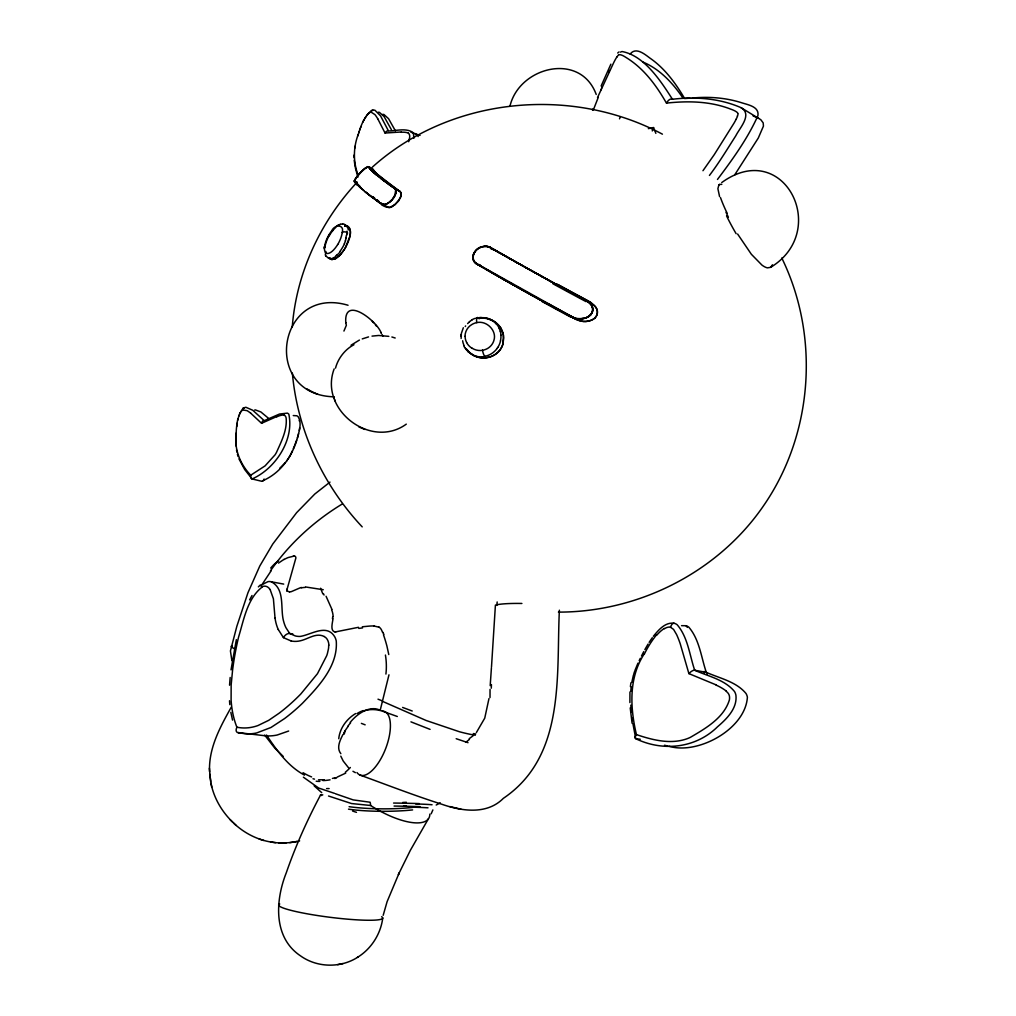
<?xml version="1.0" encoding="UTF-8"?>
<svg xmlns="http://www.w3.org/2000/svg" width="1016" height="1016" viewBox="0 0 1016 1016"><rect width="100%" height="100%" fill="white"/><g stroke="black" fill="none" stroke-linecap="round" stroke-linejoin="round"><path stroke-width="1.5" d="M236.08 436.143L236.118 446.037M629.945 691.947L629.907 702.615M490.042 689.394L490.017 697.573M559.371 610.197C556.247 675.589 565.785 756.095 503.365 798.335C486.842 815.035 461.632 811.187 441.566 804.164C414.096 795.414 387.198 784.962 360.108 775.094M236.093 435.928L236.22 433.007M490.195 685.673L491.439 667.576M292.265 326.898C296.405 272.974 320.446 221.488 357.226 182.08M209.575 771.69C208.458 748.284 220.218 726.923 231.28 707.136M229.553 685.203L230.162 677.482M413.88 138.29L413.474 133.782A7.023 4.94 -66.8 0 0 412.382 132.08C405.282 127.914 396.265 130.848 388.518 130.988L380.555 115.9L374.955 110.261A6.896 4.763 -67 0 0 373.101 110.236L370.688 111.354M491.503 666.839L495.414 605.13A33.007 4 2.1 0 1 521.894 603.466M630.771 691.375L631.177 686.714M347.663 233.007A3.467 2.324 8.4 0 0 342.202 232.499C344.691 224.015 334.34 224.409 331.711 230.873M236.753 426.504L237.261 423.05M338.747 738.708C339.801 728.205 346.71 718.871 355.651 713.55M299.707 427.876L299.314 430.441M231.026 669.849L236.347 639.661M630.39 686.549L630.923 682.79M488.963 698.602L484.746 718.147L476.364 732.561M388.976 674.815L380.175 710.362A31.191 19.05 -55.7 0 0 350.177 722.401M333.007 618.719C332.638 622.364 329.781 631.088 335.115 631.965M325.056 247.371L325.247 246.342M382.753 917.994C380.746 934.022 371.234 948.982 357.403 957.389M354.698 148.234L355.079 146.215M631.774 682.447L633.463 674.967M383.184 915.314L387.109 901.649L399.148 872.973L398.399 874.535L410.337 850.354L428.409 818.769M500.532 340.906L500.202 342.189A18.694 17.132 -67.2 0 1 497.764 347.447M237.896 419.849L238.15 418.821M298.323 434.772L298.602 433.692M287.109 589.166L295.872 558.025A7.417 3.365 -49.3 0 0 294.259 555.968M334.162 368.897C318.681 409.626 371.018 449.796 406.298 424.129M483.578 267.792L475.755 263.131L572.795 317.246M358.229 134.379C353.301 147.358 353.06 161.823 358.038 174.854M298.031 435.839C293.027 455.422 280.937 473.38 261.595 481.241L252.082 478.955L244.704 469.557L238.963 458.889M357.835 135.89L358.292 134.391A60.731 42.583 -67 0 1 363.601 120.282M343.929 331.064L346.354 325.285L345.732 322.44M297.358 438.023C299.098 431.355 302.044 423.329 298.234 416.877A6.744 4.775 -74.7 0 0 296.748 415.773L293.268 415.557M633.806 673.875L634.492 671.678M408.711 141.719L409.702 137.16A6.198 4.343 -66.8 0 0 409.423 134.633A4.572 3.213 -66.8 0 0 408.407 133.35M358.737 132.956L359.194 131.572M239.014 415.912L239.331 414.998M359.651 130.226L360.108 128.943M296.545 440.423L294.996 444.564M737.514 116.116L737.4 116.446A25.54 19.71 -59 0 1 736.105 119.304M593.433 109.728L598.246 97.422M634.86 670.662L637.959 663.169M592.531 110.287L593.077 108.801M360.566 127.698L361.036 126.505M509.994 106.045C519.328 66.65 580.441 51.448 596.214 94.45M619.519 118.834L620.052 117.437M294.45 445.935L293.332 448.653M393.116 198.323L395.592 193.675L395.656 189.713M597.522 97.549L613.499 63.081A66.942 50.419 -60.2 0 1 615.175 59.817A28.029 20.866 -60.6 0 1 616.903 56.921M772.465 264.795L770.661 267.322L767.448 267.856A26.708 9.068 58.1 0 1 761.962 265.1L751.357 254.267L737.616 234.023M239.674 414.122L240.411 412.483M395.199 194.958L395.77 189.751M601.129 85.992L610.87 64.186M600.672 90.221L601.154 89.116M601.65 87.986L602.17 86.804M431.19 813.778L432.88 809.917M292.036 451.65L292.405 450.837M608.762 71.819L609.41 70.409M291.668 452.476L290.906 454.089M395.059 195.275L393.852 197.269M362.941 122.111L363.436 121.094M639.166 660.654L640.347 658.254M463.321 327.749L461.353 333.439L461.124 338.48M736.117 119.304L735.648 120.206A69.583 53.023 -59.7 0 1 734.022 123.139L714.248 154.648L702.97 170.713M641.502 655.955L643.75 651.637M290.106 455.663L290.512 454.876M322.783 794.855C322.059 794.817 321.31 794.728 320.599 794.918C307.276 819.937 295.542 846.023 286.258 872.858C275.387 900.176 272.923 937.501 300.52 955.865C317.157 967.829 340.893 968.248 358.026 957.034M644.093 654.113C628.536 678.028 630.136 707.962 636.435 734.619C652.221 739.889 669.836 744.538 686.206 739.051A50.8 42.837 -82.6 0 0 690.372 737.349C705.701 728.345 723.76 718.045 729.361 700.037A9.487 8.141 -83.1 0 0 729.412 696.087A7.201 6.185 -83.1 0 0 728.028 693.09L726.211 691.185M363.944 120.117L364.452 119.164M342.925 734.593C340.043 740.245 336.194 747.954 340.843 753.656M344.627 249.047C348.043 243.294 355.638 227.216 344.957 226.06M249.606 599.897L252.019 595.503M345.427 247.675L349.758 236.626A19.977 7.645 -61.6 0 0 350.05 235.039C351.091 231.47 349.974 224.409 344.792 226.111M644.855 649.605L648.081 644.042M260.972 586.168L271.145 570.789M343.624 733.362L344.094 732.549M240.805 411.734L244.132 407.924A6.655 4.597 -74.9 0 1 245.91 407.289L252.73 410.248L264.249 420.662L279.489 414.045L287.35 413.131A6.782 4.775 -74.7 0 1 288.836 414.249C294.373 439.75 275.488 468.732 252.082 478.955M345.135 248.196L340.703 254.394L335.928 258.496L331.927 259.588L329.235 257.62L331.445 259.499L335.001 258.978L339.357 255.816L343.319 251.054M364.985 118.237L366.065 116.497M344.386 732.053L345.211 730.733M320.446 795.071L321.602 795.515M355.879 178.067L354.597 181.216M355.676 178.371L354.584 181.039A14.948 2.108 -43.8 0 1 360.464 172.86M649.135 642.353L652.297 637.718M343.725 250.457L344.183 249.758M287.973 459.194L288.569 458.292M355.689 178.257L356.667 176.987M734.67 174.917L758.304 138.011L763.448 126.098L763.181 122.873L760.819 119.723L741.02 107.658C719.557 98.298 695.554 96.52 672.44 99.251C661.073 81.559 644.436 55.512 621.894 51.511M398.539 201.054L401.015 195.999L400.685 192.227L401.231 194.513L400.406 197.828L395.186 204.635L389.217 207.556L384.721 205.626M366.624 115.684L367.182 114.91M286.741 460.921L287.363 460.07M270.408 570.941C289.192 543.903 313.944 521.208 342.036 504.139M392.595 198.984L393.789 197.523A9.703 4.851 -44.6 0 1 381.394 204.47M398.348 201.308L392.506 206.464M709.435 175.438C719.061 162.789 727.253 149.136 735.813 135.776C739.661 127.953 752.742 114.452 741.02 107.658M653.352 636.308C658.47 630.111 665.175 621.906 674.154 623.278A10.757 9.042 -79.6 0 1 677.227 624.802C687.921 637.35 689.559 655.104 694.69 670.255C708.203 676.3 724.726 679.59 734.517 691.528A11.062 9.512 -83.2 0 1 735.927 695.3C737.413 708.419 726.681 718.922 717.55 726.77C695.846 748.182 663.08 751.878 635.775 738.708L632.879 723.468M357.315 176.073L358.648 174.587M392.646 199.06L389.369 202.108M357.746 175.565L358.8 174.409M285.445 462.559L279.679 468.363M717.474 179.451C732.574 159.423 747.649 138.57 757.911 115.672C759.473 106.388 747.446 104.75 740.994 102.552C725.272 97.65 708.698 96.482 692.328 98.031M367.754 114.186L370.091 111.798M571.589 316.89C579.755 322.593 597.675 316.293 591.337 304.902C581.419 295.834 592.455 303.314 595.871 307.327C599.072 311.302 597.091 317.449 592.798 319.481A16.713 16.218 20.1 0 1 576.44 319.367M718.896 184.887L717.893 188.684L719.582 196.609M392.303 199.466L389.687 201.981M630.161 54.051C635.864 46.647 644.652 54.178 649.973 58.128C664.832 68.377 675.564 83.16 684.644 98.539L689.915 98.171M358.648 174.523L364.744 168.605L368.249 166.776A12.624 1.765 -44.8 0 0 367.69 166.789L367.741 166.726M358.8 174.346L361.125 171.907M359.994 173.063L363.08 170.078M617.703 53.01L619.062 51.905M361.607 171.425L365.76 167.869M594.665 318.11C599.948 313.83 596.875 305.765 591.274 303.39A253.352 17.361 28 0 1 520.484 264.554A260.033 17.755 28.1 0 1 495.529 250.342L488.632 246.723M258.356 586.867L260.49 584.873M363.677 169.52L365.557 167.983M278.447 563.105L284.074 559.321M372.453 167.043C450.19 97.142 570.776 85.293 662.419 134.163M389.522 202.108L388.48 202.743M262.293 584.505L267.983 581.647A14.694 10.439 -79.4 0 1 271.336 581.8L283.718 584.098M351.053 345.186L359.423 340.055M365.849 167.754L366.852 167.107M721.716 182.575C783.679 137.541 830.948 230.759 770.661 267.322M329.984 482.105L314.795 494.03L296.608 512.686L272.783 544.005L259.779 566.039L247.942 592.773L236.855 626.262L230.429 650.938L231.877 660.654M368.376 167.056L371.31 170.282L373.215 169.596A252.679 17.272 28 0 0 388.963 183.579A259.855 17.729 28 0 0 400.025 191.491A10.109 5.093 -43.7 0 1 400.558 192.049L378.397 175.108M388.468 202.87L387.185 203.518M370.472 169.57C374.548 170.904 373.621 168.072 368.275 166.751M345.719 773.112L337.121 777.138M620.535 52.159L621.208 51.791M262.242 586.969C247.18 598.665 243.853 619.849 238.582 637.019A238.15 180.149 -82.1 0 0 232.601 669.976L231.153 684.975L231.102 699.922A74.816 53.708 -81.8 0 0 236.868 727.189A73.343 51.791 -80.9 0 0 257.988 725.538L268.656 720.357L278.968 713.321A215.163 148.704 -77.8 0 0 300.863 693.928L317.462 673.684L326.682 655.752A35.7 25.806 -80.6 0 0 327.47 653.263L328.422 649.008A18.009 13.094 -80.7 0 0 328.638 647.23L328.714 645.135M436.207 805.04L440.284 802.831M387.033 203.708L386.232 203.962M250.838 413.296L261.544 423.291L276.682 416.585M392.113 206.654C388.798 209.804 376.568 203.06 384.67 204.445M288.658 731.025L277.203 735.013A75.743 54.089 -81.1 0 1 265.062 735.762L238.163 732.587L244.539 733.704A76.594 54.191 -81 0 0 256.705 732.942L270.98 727.481L284.531 718.591A222.199 153.797 -77.7 0 0 302.438 703.288C318.541 686.537 338.137 666.001 336.258 640.994A15.164 11.074 -80.7 0 0 334.734 636.816C326.707 623.354 311.163 634.797 300.228 636.422A32.195 23.228 -79.5 0 1 295.173 635.889L289.7 633.476L285.979 627.748A32.271 23.317 -79.6 0 1 283.769 621.881C279.857 608.99 285.648 589.369 271.336 581.8M386.347 204.026L384.01 204.673M386.067 204.14L385.013 204.483M362.255 338.9L368.541 336.906M481.508 247.079C474.485 248.564 469.443 259.258 476.758 263.614M719.544 184.455L721.805 184.341M481.597 246.837L485.064 246.253M335.267 777.71L332.423 778.434M262.014 839.902C274.142 843.712 287.325 843.915 299.631 840.854M482.74 246.736C475.386 247.167 468.897 257.912 475.717 263.284M335.775 631.838L358.508 627.304M648.335 128.651L653.466 127.521L655.853 133.337M367.627 114.592A7.722 5.321 -67 0 1 370.942 112.014L374.968 114.643A60.935 41.897 -68.3 0 1 377.736 118.783M337.642 964.641L343.002 963.562M478.803 318.529L480.162 318.3M464.985 336.385A13.335 12.649 -70.7 0 1 472.097 324.383A15.634 14.859 -71.2 0 1 476.707 322.644C486.689 320.192 497.078 330.784 493.928 340.309A12.7 12.078 -70 0 1 492.239 344.03A13.17 12.509 -69.9 0 1 491.795 344.678A13.5 12.827 -69.8 0 1 489.14 347.396A14.135 13.424 -69.7 0 1 488.099 348.145A15.011 14.249 -69.5 0 1 484.518 349.783L483.768 350.012A15.634 14.834 -69.4 0 1 482.74 350.241L482.613 350.266M478.917 318.503L479.908 318.338M582.524 318.554C588.455 318.364 595.058 312.191 591.871 306.108A9.919 9.639 26.7 0 0 590.398 303.924A13.919 13.564 25.9 0 0 585.33 300.431M289.801 842.632L293.154 842.099M293.789 841.997L296.939 841.502M681.545 625.665L685.8 625.716A10.668 9.004 -79.6 0 1 688.873 627.228C699.516 639.674 701.18 657.288 706.298 672.338C719.76 678.332 736.206 681.596 745.985 693.458A10.96 9.462 -83.3 0 1 747.395 697.192C745.388 729.196 697.802 755.078 668.947 746.239M483.743 246.545L486.778 246.329M293.218 556.298L288.226 557.53A82.182 51.092 67.9 0 0 284.15 559.486M362.306 626.783L369.367 626.097A51.346 50.546 87.8 0 1 372.377 625.958A29.68 29.02 -59.7 0 1 374.167 626.021M372.021 336.118L378.663 335.47L388.81 336.36M324.282 779.78L318.503 779.793M383.934 204.546L381.038 203.657M558.419 612.115C638.62 612.242 718.083 572.186 763.562 505.739C813.168 434.048 820.026 336.194 781.787 258.013M481.889 318.135C491.007 317.525 500.126 323.621 502.818 332.397M289.509 591.922L286.804 590.842M482.473 318.11L486.816 318.452M485.267 246.431L487.236 246.393M429.844 814.121A52.921 19.367 31.4 0 1 370.586 805.485L351.536 803.542L328.524 796.011M278.93 842.937L286.042 842.924M333.959 396.799C260.693 394.945 277.571 284.353 348.056 305.257M401.18 131.991L385.039 133.032L377.749 118.77M305.575 586.969L323.253 589.725M374.167 626.047L378.943 627.19M410.921 132.232L416.877 134.188A7.01 4.94 -66.7 0 1 417.97 135.89L418.173 136.55M415.392 134.328L420.053 135.407M635.775 738.708L640.245 739.254M270.561 841.972L275.552 842.658M486.918 246.532L488.366 246.647M292.811 633.971L289.7 633.476A5.588 3.505 -48.1 0 0 283.426 637.642L278.27 629.514M473.291 733.565L475.717 733.958M492.43 249.276L491.173 249.123L493.141 249.428M694.69 670.255L706.298 672.338M642.95 62.065C659.613 68.936 672.922 83.134 682.815 97.904M487.375 246.609L490.36 247.663M492.582 249.301L493.408 249.492M487.375 318.567L494.97 321.856L500.52 327.571L503.466 335.039L502.958 343.853L503.745 337.985L502.958 332.854M314.49 779.132L312.991 778.751M449.834 806.564L461.048 809.231M664.477 745.236L667.537 745.973M291.109 640.956L283.413 637.629M380.175 710.362L397.32 716.496M493.23 249.453L508.546 257.797M493.547 249.53L495.503 250.368M391.871 336.982L395.186 338.01M328.486 258.026L325.996 256.134M233.553 822.998C241.313 830.478 250.787 836.206 261.023 839.584M259.194 839L263.817 840.473M456.184 738.708L468.02 742.683M753.085 115.938L758.558 118.25M674.154 623.278A4.661 2.565 -76.3 0 0 670.573 627.291L673.57 629.412L676.643 634.657A94.59 77.66 -82.1 0 1 680.237 643.801L688.899 673.621L716.191 684.911M430.073 729.374L410.947 721.855M378.003 699.173L382.181 700.811M358.978 426.999L361.772 428.142M362.09 428.282L364.985 429.45M489.382 246.99L491.515 248.285M314.604 392.963L309.372 390.335M315.062 393.141L317.805 394.31M335.458 793.763L353.174 799.897L370.091 802.234A5.499 1.346 -87.2 0 1 370.586 805.485M334.569 793.382L318.656 788.035L303.378 777.177M382.651 701.421L426.161 720.496L459.486 731.761A119.723 33.63 28.3 0 0 475.272 735.241M324.231 636.511C316.192 632.384 308.28 638.975 300.571 640.74A39.459 28.41 -79.5 0 1 291.109 640.982M587.68 301.282L586.702 300.749A15.773 15.431 21.4 0 0 585.432 300.19M587.604 301.435L586.613 300.914A12.459 12.179 21.6 0 1 592.417 306.464M572.656 317.513L541.465 300.596M555.104 283.705L548.322 280.187M476.758 263.957L481.686 266.649L480.809 266.065M571.551 316.916L576.364 319.507M548.03 279.819L556.298 284.442M548.132 304.241L539.42 299.441M527.355 268.376L548.45 280.06M541.846 276.428L552.894 282.575M541.719 276.555L543.37 277.47M539.052 299.276L541.642 300.685M537.083 298.183L539.699 299.631M536.537 273.482L543.014 277.063M544.627 278.028L547.891 279.819M524.523 291.224L537.337 298.323M538.569 298.971L532.714 295.732M531.863 270.891L541.439 276.263M531.952 295.351L533.057 295.961M532.206 295.478L518.236 287.706M530.339 270.04L532.054 271.005M536.778 273.672L517.449 262.839M528.891 269.443L523.011 265.951M522.923 290.335L524.777 291.363M524.434 266.751L527.647 268.541M354.47 181.191L356.159 182.08M518.82 263.601L523.469 266.217M523.202 290.424L499.123 276.898M518.503 287.846L509.905 283.019M304.521 775.132C287.846 766.242 276.796 750.341 266.484 735.038M517.97 263.131L503.542 254.965M522.415 265.646L508.368 257.708M513.715 260.934L517.817 263.246M512.635 284.556L514.007 285.331M508.305 257.874L512.356 260.172M507.975 281.927L510.807 283.528M505.841 280.721L508.546 282.245M394.64 188.468A10.046 5.067 -43.9 0 1 394.881 188.62L399.999 191.516L394.233 188.227M507.162 257.226L499.428 252.616M503.847 279.591L506.578 281.14M501.802 278.422L504.482 279.946M500.088 252.997L503.923 255.181M497.345 275.882L499.897 277.343M495.681 250.482L500.38 253.365M499.262 252.73L491.503 248.082M494.868 274.472L497.802 276.136M502.387 278.638L487.083 269.837M492.735 273.24L495.148 274.625M492.531 248.666L496.087 250.711M490.563 271.996L493.662 273.774M489.001 271.094L491.287 272.415M352.958 771.284L355.371 772.668M489.598 246.977L491.693 248.183M487.324 270.129L489.483 271.374M485.686 269.189L487.87 270.447M483.553 267.957L486.258 269.507M481.99 267.043L484.111 268.275M486.296 269.38L487.591 270.129M480.466 266.167L482.511 267.348M483.197 267.576L486.562 269.532M478.485 265.011L480.936 266.433M477.52 264.452L478.828 265.201M475.729 263.398L477.774 264.592M306.578 388.696L309.042 390.144M481.686 266.649L480.238 265.57M393.675 187.846L395.44 189.179L394.754 188.646A9.931 4.978 -43.7 0 0 394.513 188.493M393.255 187.439L389.458 184.874M392.049 186.703L393.802 187.82L390.601 185.572M391.757 186.398L390.093 185.217M394.83 188.582L394.932 188.659A11.011 5.563 -44 0 1 395.249 195.009A11.417 5.74 -44.5 0 1 394.005 197.447M390.195 185.293L388.95 184.518M389.687 184.925L387.604 183.439M385.915 206.477L384.226 205.257M380.505 203.276L381.381 203.835M389.077 184.493L387.477 183.451M380.505 203.454L379.451 202.514M380.009 203.098L374.015 198.539M384.353 205.359L382.219 203.81M379.514 202.743L377.901 201.397M379.019 202.387L377.406 201.028M387.629 183.451L386.525 182.766L387.121 183.083M385.978 182.359L386.651 182.74M371.183 170.294L386.093 182.334L385.432 181.966M377.419 201.206L375.92 199.949M381.711 203.441L380.708 202.705M376.911 200.838L374.955 199.238M385.559 181.94L384.365 181.178M384.505 181.166L382.346 179.667M383.985 180.772L380.911 178.562M374.498 199.072L371.932 196.964M368.871 194.602L373.024 197.955M377.673 200.431L376.657 199.657A261.061 20.18 28 0 0 378.93 201.359M372.466 197.549L371.399 196.558M381.991 179.273L378.181 176.428M371.462 196.786L370.37 195.77M370.954 196.406L366.992 193.104M369.875 195.542L367.919 193.84M368.465 194.462L365.176 191.618M373.164 196.952L372.669 196.571A261.061 20.18 28 0 0 374.675 198.133M367.462 193.65L365.341 191.948M366.535 192.913L365.582 192.138M377.38 175.654L376.352 174.93M376.923 175.285L375.907 174.574M364.884 191.567L365.43 191.999M376.047 174.549L375.082 173.863M364.02 190.817L363.334 190.081M375.628 174.193L372.834 171.882M363.791 190.627L362.255 189.154M283.134 756.323L274.676 747.979L264.655 735.076M374.815 173.507L373.317 172.187M362.483 189.509L361.62 188.582M361.632 188.76L360.985 188.024M361.417 188.57L360.578 187.643M468.071 351.815L473.774 355.435A22.352 20.498 -65.5 0 0 476.771 356.337A22.39 20.574 -70.1 0 0 479.45 356.883A21.539 19.901 -77.8 0 0 481.838 357.06M358.915 186.233L360.604 187.82L359.245 186.398M269.062 418.757L260.845 411.937L255.346 409.905A6.617 4.597 -74.9 0 0 254.711 410.032M360.324 187.604L359.359 186.703M469.151 352.069C479.095 362.534 499.237 358.318 502.958 343.878A18.326 17.412 -69.7 0 1 500.304 349.377A18.745 17.793 -69.6 0 1 499.605 350.317A19.291 18.301 -69.5 0 1 495.516 354.19A20.155 19.114 -69.3 0 1 493.916 355.219A21.057 19.964 -69.1 0 1 488.607 357.34C481.305 359.194 473.1 356.654 468.122 351.003M372.631 171.564L371.31 170.282M210.985 783.361C213.931 798.144 221.933 811.784 232.74 822.198M230.162 819.734L236.131 825.462M381.089 332.829C377.342 321.45 343.599 294.437 345.796 322.796M479.387 264.63L480.085 265.443M468.871 351.79L467.449 350.202M372.224 321.335L373.532 322.72M370.434 169.38L368.49 167.018M362.204 526.872C322.948 485.127 297.421 430.238 292.354 373.062M479.92 265.252L479.349 264.579M467.893 350.736L467.271 349.987M348.475 767.69L343.23 761.048L340.792 756.145M375.387 324.841L376.568 326.288M466.547 349.009L466.433 348.831M270.116 589.509L273.406 598.78L275.031 618.122M381.267 333.146L380.771 332.308M464.757 347.713L463.906 346.113M382.016 334.429L382.905 336.055M728.396 217.208L726.034 212.382M395.389 130.81L388.556 118.681L383.946 114.516A6.871 4.75 -66.9 0 0 382.689 114.389M391.414 129.718L384.086 116.573L379.463 112.395A6.883 4.763 -66.9 0 0 378.219 112.268M326.072 596.278L331.953 609.435M382.664 632.574L381.711 630.365A8.522 8.242 -37.8 0 0 379.044 627.05M383.464 634.721L384.683 638.378A83.464 39.675 77.5 0 1 386.931 646.112L388.772 654.545M333.756 396.824L334.162 398.005M334.67 399.555L335.166 401.041M357.886 177.216L355.295 167.564M237.414 454.228L238.1 456.514M704.164 671.411L704.558 672.871M232.537 720.09L230.835 712.343M210.604 781.418L209.385 768.21M211.709 787.057L209.715 774.192M236.525 449.961L236.906 452.056M355.067 166.446L354.228 160.376M632.092 723.252L630.225 707.885M632.054 717.779L632.46 720.687M631.393 712.191L630.834 705.129M229.514 700.748L229.806 704.647M354.063 155.054L354.076 157.632M244.132 407.924A2.896 1.689 58.1 0 0 242.608 409.905L247.104 410.667A59.334 40.869 -76.2 0 1 250.825 413.309M261.633 423.304A3.112 2.248 -81.9 0 1 263.322 420.688M251.422 478.663A3.162 2.286 -80.2 0 1 250.812 475.247M276.72 416.865A31.775 22.403 -75.4 0 1 283.972 414.909M283.934 415.201A4.407 3.099 -74.7 0 1 285.242 415.963A5.982 4.204 -74.8 0 1 286.156 418.097C287.299 430.111 281.33 441.49 276.593 452.184A31.433 21.92 -75.3 0 1 275.057 454.838L265.074 465.887L250.711 475.209C240.157 464.287 234.175 449.224 236.144 433.997A58.674 41.212 -74.9 0 1 237.681 419.671M264.084 479.019A3.15 2.261 -80.2 0 1 262.446 481.203M299.225 420.637A5.944 4.204 -74.8 0 1 299.39 421.056M289.674 456.438A31.191 21.895 -75.3 0 1 289.128 457.378M240.068 413.245A7.442 5.143 -74.9 0 1 242.57 409.791M237.858 419.684A23.431 16.269 -75 0 1 239.928 413.156M689.013 673.621A5.042 2.235 -39.9 0 1 694.792 670.115M634.886 738.086A5.042 2.197 -38.9 0 1 636.537 734.657M685.8 625.716A4.623 2.527 -76.3 0 1 687.248 627.393M716.115 685.114A63.106 53.581 -85.7 0 1 726.288 691.045M707.123 673.011A5.004 2.197 -40 0 1 706.996 674.103M664.464 628.726A12.04 10.109 -79.8 0 1 670.598 627.062M644.284 654.228A95.58 81.788 -83.1 0 1 656.412 634.987M656.666 635.279A37.91 31.991 -81 0 1 664.324 628.409M370.942 112.141A3.01 1.88 77.6 0 1 373.101 110.236M385.153 133.121A3.226 2.286 -61.5 0 1 387.807 130.81M401.142 132.296A32.753 23.05 -67.5 0 1 408.521 133.058M363.766 120.383A24.257 16.815 -67.1 0 1 367.513 114.452M382.613 114.833A2.997 1.867 77.8 0 1 382.943 115.214M666.547 103.137A6.083 3.708 -63.2 0 1 672.529 99.06M652.285 130.937A6.388 3.912 -62.6 0 1 653.631 127.673M738.06 113.767A4.064 3.15 -58.6 0 1 737.337 116.014M737.768 113.106A6.121 4.75 -58.7 0 0 737.26 112.535A12.636 9.817 -58.9 0 0 736.283 111.722L735.178 111.049A49.606 38.697 -60.1 0 0 730.91 109.207C710.362 101.143 688.086 100.787 666.433 103.099C656.26 85.293 643.788 68.326 626.008 57.468A47.117 35.014 -62 0 0 622.414 55.423L621.221 54.991A11.633 8.611 -61 0 0 620.09 54.737A5.956 4.394 -60.9 0 0 619.379 54.712M616.991 56.972A6.337 4.686 -60.8 0 1 618.693 54.839M727.177 213.296A68.999 13.856 57.2 0 1 720.522 197.637M718.896 184.899A32.779 8.458 50.7 0 1 719.531 184.429M736.143 233.718A69.139 15.38 56.7 0 1 726.554 215.862M576.732 319.202A256.946 19.558 28.1 0 1 549.173 304.267M576.339 319.545A261.62 20.269 28.1 0 1 487.896 270.294M594.754 318.211A16.459 15.977 23.5 0 1 576.504 319.265M591.617 302.895A250.177 16.777 28 0 1 557.708 284.582M377.927 174.866A249.225 17.107 28 0 1 373.088 169.52M321.716 792.645A48.349 1.435 42.4 0 1 314.185 785.876M412.61 809.904A51.143 7.976 0 0 1 348.501 809.155M394.094 806.056A50.025 1.511 0.4 0 1 420.04 806.666M412.09 807.174A49.581 1.854 -0.1 0 1 428.015 807.822M406.4 805.904A50.838 2.692 -2 0 1 403.581 806.069M381.622 916.711A52.426 5.791 7.2 0 1 330.987 917.41A52.426 5.791 7.2 0 1 279.756 903.986M352.577 811.047A63.17 4.369 20.1 0 1 356.489 812.343M235.356 649.11A23.876 2.692 14.8 0 1 232.372 645.871M382.499 711.06A34.061 14.376 -69.1 0 1 384.861 750.595A34.061 14.376 -69.1 0 1 356.972 772.541M363.525 710.921A26.289 22.162 4.9 0 1 380.124 710.502M347.916 726.135A29.312 14.161 -51 0 1 350.596 722.833M345.123 730.733A27.432 11.049 -51.2 0 1 348.209 726.313M344.589 732.384A24.981 5.829 -54.7 0 1 344.881 731.914M343.929 734.314A23.673 7.48 -53.1 0 1 344.589 733.171M496.862 605.396A28.715 17.412 88.8 0 1 497.18 601.955M491.287 688.188A89.446 27.191 -80.7 0 1 491.452 684.593M469.202 738.708A49.263 18.656 -41.9 0 1 473.062 735.825M465.785 742.34A62.624 20.472 -41.2 0 1 469.455 739.407M412.229 711.01A126.111 5.791 20.9 0 1 402.615 707.428M361.379 723.379A189.903 7.176 20.9 0 1 365.15 724.827M357.086 713.55A27.241 23.508 12.2 0 1 363.36 710.578M326.606 788.568A48.552 1.067 1.9 0 1 329.108 788.581M412.686 807.415A54.419 9.436 0.1 0 1 349.123 806.679M393.573 803.046A52.476 1.524 0.4 0 1 419.367 803.592M415.62 803.948A52.299 2.121 -0.2 0 1 432.079 804.761M406.362 802.284A54.585 2.921 -1.5 0 1 402.679 802.475M350.355 767.486A73.152 50.495 79.6 0 1 345.313 772.223M336.525 778.002A65.113 21.628 -42.4 0 1 334.683 778.523M330.086 779.818A87.439 13.36 -25.9 0 1 322.885 780.542M319.875 781.38A127.432 32.08 46.2 0 1 316.192 781.202M311.607 776.923A59.652 14.91 45.5 0 1 303.035 772.693M270.701 568.058A55.27 25.718 -73.1 0 1 278.486 560.705M293.281 556.12A23.889 11.748 -56.6 0 1 293.941 556.082M286.677 590.029A22.733 16.586 -37.6 0 1 286.868 589.178M286.715 590.817A6.312 4.331 -42.9 0 1 286.829 590.017M289.522 591.884A12.344 8.395 -49.7 0 0 291.274 591.655L299.923 587.934A10.998 6.452 -48 0 1 301.473 587.464M301.358 587.896A25.21 14.986 -48.7 0 1 305.359 587.426M322.847 593.852A74.155 27.343 51.8 0 1 320.624 588.251M324.066 595.058A87.948 25.692 55.2 0 1 323.533 593.852M331.584 609.638A22.162 19.507 -57.6 0 1 333.146 616.687M332.715 616.877A41.986 38.405 -43.6 0 1 332.435 618.668M335.788 631.965A12.497 10.617 -42 0 1 335.128 632.092M358.8 628.421A166.611 140.919 9 0 1 362.56 627.913M383.019 632.371A53.645 43.752 87.1 0 1 383.832 634.53M385.432 655.053A58.268 48.273 79 0 1 385.928 674.065M238.074 732.739A5.817 3.581 -46.1 0 1 237.007 727.177M324.231 636.524A11.1 8.09 -80.7 0 1 328.905 645.084M262.191 586.677A10.897 7.722 -79.4 0 1 270.065 589.559M278.244 629.539A39.56 28.562 -79.6 0 1 275.044 618.122M367.424 166.751A12.103 1.613 -45.1 0 1 368.148 166.865M357.53 185.534A256.883 20.041 27.9 0 1 353.873 180.873M360.413 186.83A256.972 19.71 28.1 0 1 355.41 181.508M476.644 264.096A9.881 8.598 -34.1 0 1 475.64 250.85A11.43 9.957 -34 0 1 477.368 249.25A11.735 10.351 -33.8 0 1 490.614 247.523M587.045 300.266A250.85 16.751 28 0 1 556.501 283.794M586.092 301.65A251.104 18.123 28 0 1 552.806 283.693M571.094 317.297A257.848 20.523 28 0 1 542.036 301.523M586.499 300.825A251.041 17.45 28 0 1 551.04 281.661M347.18 233.337A20.13 9.462 -60.2 0 1 346.964 234.836M347.015 231.178A20.028 8.141 -65.1 0 1 346.875 233.655M342.227 232.474A16.764 6.274 -61.6 0 1 341.249 236.766A14.973 5.664 -61.5 0 1 337.744 244.5M346.431 235.217A19.266 7.887 -63.6 0 1 345.681 238.316M346.177 238.125A18.771 8.153 -62.2 0 1 345.288 240.805M345.542 240.779A18.351 7.912 -62.1 0 1 344.31 243.726M344.475 243.764A17.729 7.734 -61.9 0 1 342.519 247.472A17.59 7.899 -61.8 0 1 340.093 251.206M340.271 251.676A17.551 8.293 -62.6 0 1 337.337 254.826M337.325 254.584A17.894 8.166 -62 0 1 335.737 255.918M335.699 256.553A17.678 8.382 -63.2 0 1 333.908 257.607M333.934 257.67A18.301 8.928 -65.4 0 1 331.953 258.382M331.165 259.131A18.948 9.144 -66.3 0 1 329.578 258.699M329.679 258.521A19.367 9.017 -65.4 0 1 328.447 258.102M325.971 256.172A20.561 9.373 -60.7 0 1 325.234 254.686M325.704 254.14A20.714 9.271 -62.2 0 1 325.438 252.489M325.882 252.019A19.99 8.509 -64.5 0 1 325.857 251.435M337.706 244.475A14.618 5.499 -61.5 0 1 329.54 253.009A16.701 6.299 -61.1 0 1 325.831 252.882M325.92 252.717A16.561 6.274 -61.2 0 1 324.574 246.545M324.536 248.717A3.429 2.235 9.8 0 1 324.65 246.456A16.688 6.325 -61.1 0 1 324.828 245.275L325.069 244.221A15.253 5.766 -61.1 0 1 328.105 236.334A14.415 5.41 -61.2 0 1 328.689 235.318M328.689 235.318A14.008 5.245 -61.2 0 1 330.873 231.94L331.203 231.508A14.364 5.385 -61.2 0 1 331.711 230.835M325.031 246.469A18.58 8.598 -61.1 0 1 328.511 236.715M328.981 236.156A17.92 8.115 -61.6 0 1 329.324 235.547M332.448 230.886A17.92 8.115 -61.6 0 1 332.753 230.505M329.362 235.572A17.475 7.798 -61.6 0 1 335.725 227.444M336.271 226.466A17.996 8.496 -63.1 0 1 338.15 225.171M338.137 225.323A18.402 8.56 -63.2 0 1 340.347 224.295M340.322 224.409A18.961 8.547 -61.4 0 1 342.57 224.003M342.608 223.901A19.647 8.903 -62.5 0 1 344.754 224.549M344.691 224.663A20.409 9.258 -57.8 0 1 347.777 227.876A20.663 9.677 -58.9 0 1 348.323 229.883M476.707 322.644A6.172 1.626 79.7 0 1 478.091 317.881L478.968 317.716A21.857 20.333 -81.2 0 1 481.228 317.411M475.882 318.199A21.45 19.571 -65.2 0 1 478.053 317.627M472.084 319.723A20.523 19.139 -76.4 0 1 474.904 318.44M469.405 321.742A19.977 18.44 -70.1 0 1 472.161 319.862M467.614 323.609A19.304 17.831 -69.6 0 1 469.494 321.869M465.239 326.517A19.101 17.691 -69.4 0 1 465.658 325.907M463.055 342.837A18.936 17.107 -69.1 0 1 462.648 340.766M464.045 345.554A19.634 17.501 -73.1 0 1 463.347 343.599M466.319 349.644A20.472 18.796 -64.7 0 1 464.972 347.574M468.185 351.663A21.006 18.999 -74.2 0 1 466.369 349.593M484.924 356.502A19.38 17.45 -58.3 0 1 481.838 356.908M484.911 356.4A6.172 1.74 78.6 0 1 482.498 350.279M484.899 356.324A21.298 19.494 -65.5 0 0 486.105 356.032L487.274 355.676A20.637 18.961 -67.6 0 0 492.023 353.327A20.028 18.377 -67.3 0 0 493.459 352.26A19.456 17.894 -67.7 0 0 497.154 348.399M482.536 350.317A16.231 15.405 -69.4 0 1 472.237 348.285M466.661 342.506A13.741 13.03 -70.5 0 1 465.099 336.385M472.199 348.348A15.646 14.859 -69.5 0 1 466.623 342.532M497.751 347.447A19.215 17.551 -67 0 1 497.116 348.361M500.913 335.153A18.644 16.993 -67.5 0 1 500.444 340.881M500.405 331.584A19.253 17.64 -67 0 1 500.977 335.153M498.996 328.016A19.825 18.021 -69.5 0 1 500.291 331.622M496.583 324.142A20.739 19.088 -65.4 0 1 499.072 327.965M493.166 321.094A21.425 19.456 -73.6 0 1 496.418 324.294M493.255 320.967A22.212 20.447 -57.6 0 0 484.569 317.792A22.377 20.422 -61.1 0 0 481.216 317.716M359.728 186.474A256.896 19.748 28.1 0 1 355.194 181.559M375.082 173.088A250.088 16.967 28.1 0 1 369.151 167.208M335.521 368.097A26.772 18.148 -54.5 0 1 353.949 344.754M592.315 306.514A8.128 7.899 24 0 1 590.74 314.782M590.842 314.884A13.119 12.751 21.9 0 1 581.851 318.656M581.863 318.922A17.945 17.386 17.8 0 1 577.024 318.77A16.574 16.078 17.6 0 1 571.754 317.017A14.541 14.11 17 0 1 570.535 316.243M582.498 318.402A16.256 15.786 19.6 0 1 570.636 316.052M461.175 334.645L461.086 335.864L461.175 334.645"/></g></svg>
